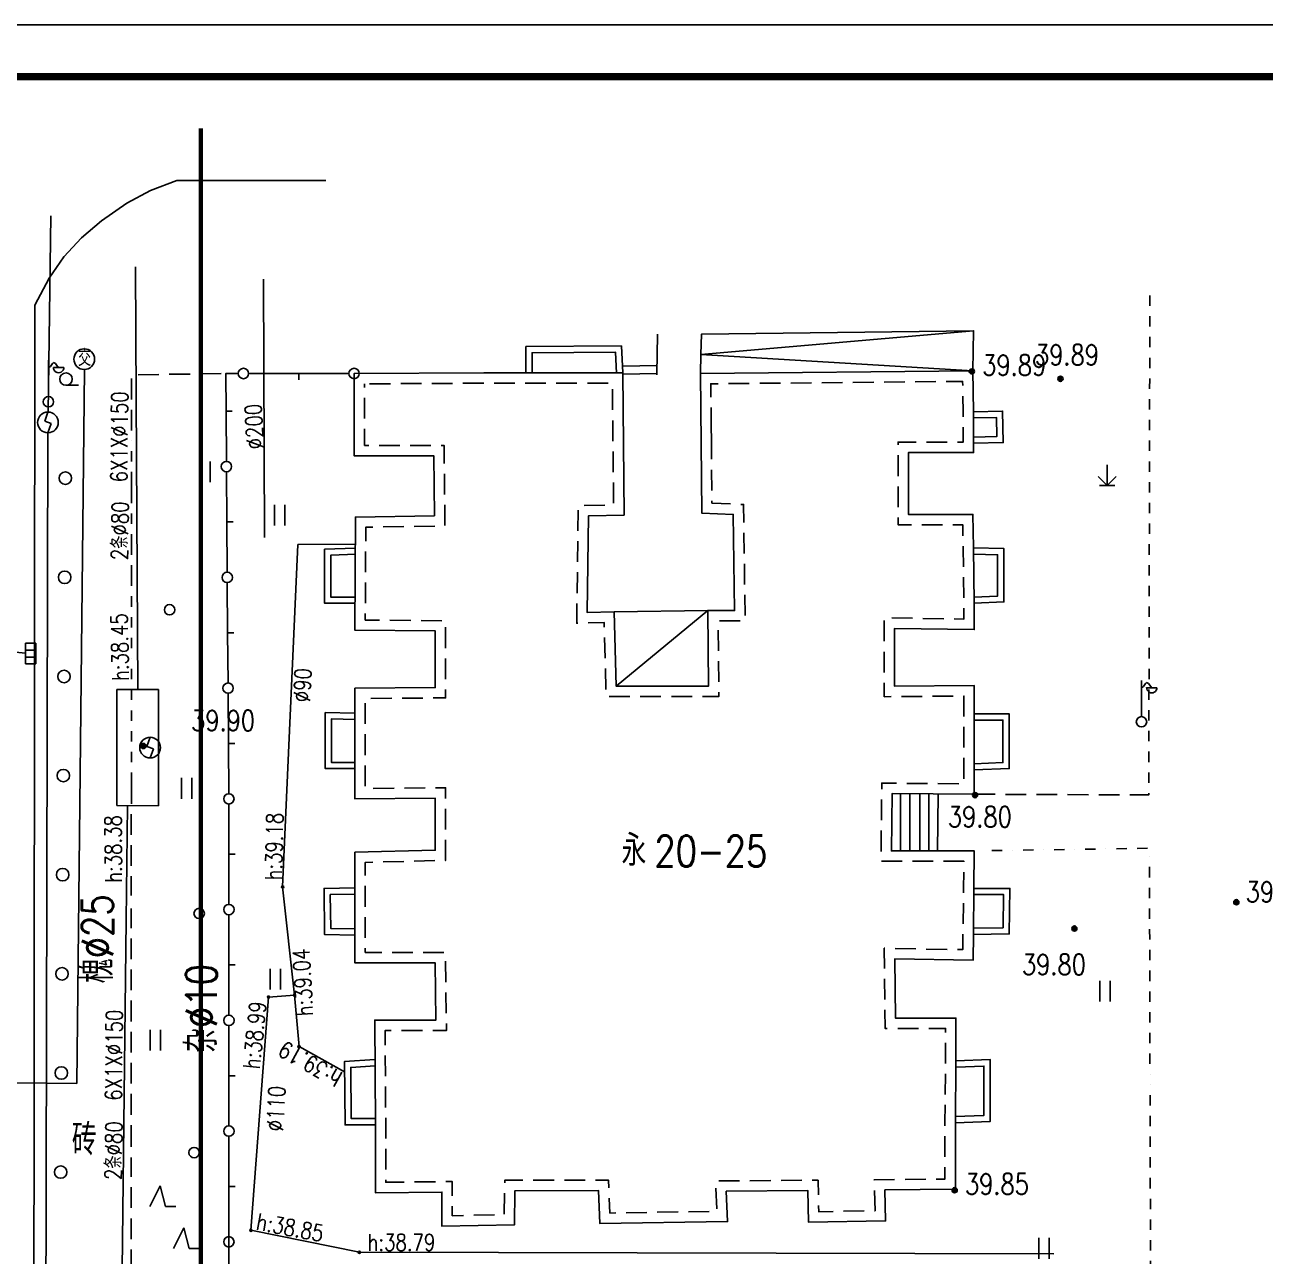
# Model space of a CAD drawing. Header units: inches. Extents: x 505347 to 508499, y 312634 to 313316.
# Drawn here: x 505909.9 to 505969.8, y 312899 to 312958.4 of the extents above; entities that cross this region are included whole.
import ezdxf
from ezdxf.enums import TextEntityAlignment as Align
from ezdxf.lldxf.tags import DXFTag

# ---------------------------------------------------------------- set-up
doc = ezdxf.new("R2010")
doc.units = ezdxf.units.IN
doc.header["$LTSCALE"] = 0.5
doc.header["$MEASUREMENT"] = 0
doc.linetypes.add('XX11', pattern=[2, 1, -1])
for name, color, linetype in [('BJ02', 7, 'Continuous'), ('BJ03', 7, 'Continuous'), ('BJ04', 7, 'Continuous'), ('BJ08', 7, 'Continuous'), ('BJ09', 7, 'Continuous'), ('BJ10', 7, 'Continuous'), ('公安交通井', 163, 'Continuous'), ('公安交通管线', 163, 'Continuous'), ('污水注记', 247, 'Continuous'), ('污水管线', 247, 'Continuous'), ('照明井', 193, 'Continuous'), ('照明管线', 193, 'Continuous'), ('燃气注记', 6, 'Continuous'), ('燃气管线', 6, 'Continuous'), ('燃气高程表', 6, 'Continuous'), ('电力井', 1, 'Continuous'), ('电力注记', 1, 'Continuous'), ('电力管线', 1, 'Continuous'), ('电力高程表', 1, 'Continuous'), ('道路红线', 1, 'Continuous'), ('雨水管线', 34, 'Continuous'), ('雨蓖子', 34, 'Continuous')]:
    doc.layers.add(name, color=color, linetype=linetype)
doc.styles.add('HZ', font='simplex.shx', dxfattribs={"bigfont": 'hztxt'})
doc.styles.get("Standard").update_dxf_attribs({"font": 'txt.shx', "bigfont": 'hztxt.shx'})
tags = doc.linetypes.add('DL', pattern='A,15,-4.925,[130,ltypeshp.shx,S=0.5,R=330,X=-0.15,Y=0.433],0,[130,ltypeshp.shx,S=0.4,R=90,X=0,Y=0],-0.15,[130,ltypeshp.shx,S=0.5,R=150,X=0,Y=-0.433],-4.925,15', length=40).pattern_tags.tags
tags[32:33] = [DXFTag(74, 4), DXFTag(75, 0), DXFTag(340, '0'), DXFTag(46, 1.0), DXFTag(50, 0.0), DXFTag(44, 0.0), DXFTag(45, 0.0)]
tags[30:31] = [DXFTag(74, 4), DXFTag(75, 0), DXFTag(340, '0'), DXFTag(46, 1.0), DXFTag(50, 0.0), DXFTag(44, 0.0), DXFTag(45, 0.0)]
tags[4:5] = [DXFTag(74, 4), DXFTag(75, 0), DXFTag(340, '0'), DXFTag(46, 1.0), DXFTag(50, 0.0), DXFTag(44, 0.0), DXFTag(45, 0.0)]
doc.linetypes.add('TRQD', pattern='A,15,[130,ltypeshp.shx,S=0.6,R=0,X=0,Y=0],-5,[130,ltypeshp.shx,S=0.6,R=0,X=0,Y=0],15', length=35)

# ---------------------------------------------------------------- blocks, each defined once
blk = doc.blocks.new('B552')
for p, q in [((0.984668, 0.518566), (-1.015332, 0.518566)), ((-1.015332, 0.518566), (-1.015332, -0.481434)), ((0.984668, -0.481434), (0.984668, 0.518566)), ((-1.015332, -0.481434), (0.984668, -0.481434))]:
    blk.add_line(p, q)
at = {"linetype": 'Continuous'}
for p, q in [((-0.348666, -0.481434), (-0.348666, 0.518566)), ((0.318001, -0.481434), (0.318001, 0.518566))]:
    blk.add_line(p, q, dxfattribs=at)
blk = doc.blocks.new('9373')
for p, q in [((-1.5, 0), (-0.5, 2)), ((-0.5, 2), (0, 0)), ((0, 0), (1, 0))]:
    blk.add_line(p, q)
blk = doc.blocks.new('953')
for p, q in [((0, 2), (0, 0)), ((0, 0), (-0.87, 0.87)), ((-0.75, 0), (0.75, 0)), ((0.87, 0.87), (0, 0))]:
    blk.add_line(p, q)
blk = doc.blocks.new('35211')
for p, q in [((0, 0.5), (0, 4)), ((0.19, 3.39), (0.39, 3.69)), ((0.39, 3.69), (0.49, 3.79)), ((0.49, 3.79), (0.69, 3.69)), ((0.69, 3.69), (0.89, 3.39)), ((0, 3.29), (0.19, 3.39)), ((0.49, 3.29), (1.49, 3.29)), ((0.89, 3.39), (0.99, 3.29))]:
    blk.add_line(p, q)
blk.add_circle((0, 0), 0.5)
blk.add_arc((0.99, 3.29), 0.5, 179, 0)
blk = doc.blocks.new('BC112')
for p, q in [((-0.49, -0.99), (-0.49, 1.01)), ((0.51, -0.99), (0.51, 1.01))]:
    blk.add_line(p, q)
blk = doc.blocks.new('B8211')
blk.add_hatch(color=256).paths.add_polyline_path([(0.25, 0, 1), (-0.25, 0, 1)])
blk.add_circle((0, 0), 0.25)
blk = doc.blocks.new('831')
for radius in [0.25, 0.15, 0.05]:
    blk.add_circle((0, 0), radius)
blk = doc.blocks.new('JT')
at = {"layer": '公安交通井'}
blk.add_circle((0, 0), 0.5, dxfattribs=at)
at = {"layer": '公安交通井', "width": 0.8}
blk.add_text('交', height=0.8, dxfattribs=at).set_placement((-0.304, -0.335, -50.185))
blk = doc.blocks.new('B547')
at = {"linetype": 'Continuous'}
for p, q in [((0, 1), (-0.31427, 0.111111)), ((-0.31427, 0.111111), (0.31427, -0.111111)), ((0, -1), (0.31427, -0.111111))]:
    blk.add_line(p, q, dxfattribs=at)
blk.add_circle((0, 0), 1)
blk = doc.blocks.new('53214')
blk.add_circle((0, 0), 0.1)
for tag in ['路号', '线号', '点号']:
    blk.add_attdef(tag, (0, 0), '', height=0.00001)
blk = doc.blocks.new('111111')
for p, q in [((518331.076, 303651.061), (518751.076, 303651.061)), ((518751.076, 303651.061), (518331.076, 303651.061))]:
    blk.add_line(p, q)
at = {"const_width": 0.35}
blk.add_lwpolyline([(518343.576, 303648.561), (518748.576, 303648.561), (518748.576, 303505.111), (518343.576, 303505.111)], close=True, dxfattribs=at)

msp = doc.modelspace()

# ---------------------------------------------------------------- linework, layer by layer
at = {"color": 1, "const_width": 0.2, "elevation": 82.3}
msp.add_lwpolyline([(505918.439, 312953.399), (505918.439, 312890.584), (506228.318, 312890.622)], dxfattribs=at)
at = {"layer": 'BJ02', "linetype": 'Continuous'}
for p, q in [((505938.223, 312955.833, 41.36), (505938.223, 312955.899, 41.36)), ((505925.833, 312941.581, 82.3), (505925.833, 312941.581, 82.3)), ((505938.378, 312930.085, 82.3), (505938.378, 312930.085, 82.3))]:
    msp.add_line(p, q, dxfattribs=at)
at = {"layer": 'BJ02', "linetype": 'Continuous', "elevation": 82.3, "flags": 128}
for points in [[(505940.438, 312941.517), (505940.438, 312941.581), (505940.47, 312943.423), (505940.47, 312943.486)], [(505955.678, 312941.708), (505955.71, 312943.645), (505942.597, 312943.486), (505942.565, 312942.502), (505942.534, 312941.581)], [(505955.71, 312943.645), (505942.565, 312942.502), (505955.678, 312941.708)], [(505938.787, 312941.613), (505938.723, 312942.915), (505934.12, 312942.883), (505934.12, 312941.613)], [(505938.487, 312941.598), (505938.437, 312942.613), (505934.42, 312942.585), (505934.42, 312941.613)], [(505919.655, 312939.761), (505919.642, 312941.581), (505920.241, 312941.582)], [(505920.741, 312941.581), (505925.583, 312941.581)], [(505923.162, 312941.581), (505923.162, 312941.281)], [(505938.787, 312941.93), (505940.438, 312941.962)], [(505938.787, 312941.549), (505940.438, 312941.581)], [(505926.333, 312941.084), (505926.333, 312940.908)], [(505926.583, 312941.085), (505927.583, 312941.09)], [(505928.083, 312941.093), (505929.083, 312941.098)], [(505929.583, 312941.1), (505930.583, 312941.105)], [(505931.083, 312941.108), (505932.083, 312941.113)], [(505932.583, 312941.113), (505933.583, 312941.113)], [(505934.083, 312941.113), (505935.083, 312941.113)], [(505935.583, 312941.113), (505936.583, 312941.113)], [(505937.083, 312941.113), (505938.083, 312941.113)], [(505943.395, 312941.089), (505943.039, 312941.086), (505943.045, 312940.443)], [(505943.895, 312941.094), (505944.895, 312941.104)], [(505945.395, 312941.109), (505946.395, 312941.118)], [(505946.895, 312941.123), (505947.895, 312941.133)], [(505948.395, 312941.138), (505949.395, 312941.147)], [(505949.895, 312941.152), (505950.895, 312941.162)], [(505951.395, 312941.167), (505952.395, 312941.176)], [(505952.895, 312941.181), (505953.895, 312941.191)], [(505955.19, 312940.995), (505955.186, 312941.203), (505954.395, 312941.196)], [(505926.334, 312939.408), (505926.334, 312940.408)], [(505938.295, 312940.822), (505938.304, 312939.822)], [(505955.211, 312939.495), (505955.211, 312939.735), (505955.198, 312940.495)], [(505919.655, 312939.761), (505919.955, 312939.763)], [(505919.655, 312939.761), (505919.673, 312937.34)], [(505943.05, 312939.943), (505943.075, 312937.443)], [(505955.711, 312938.215), (505957.14, 312938.246), (505957.108, 312939.771), (505955.711, 312939.739)], [(505938.309, 312939.322), (505938.319, 312938.322)], [(505955.704, 312938.515), (505956.834, 312938.539), (505956.814, 312939.464), (505955.718, 312939.439)], [(505926.334, 312938.908), (505926.335, 312938.111), (505926.538, 312938.111)], [(505954.936, 312938.27), (505955.211, 312938.27), (505955.211, 312938.995)], [(505928.038, 312938.111), (505927.038, 312938.111)], [(505929.538, 312938.111), (505928.538, 312938.111)], [(505930.038, 312938.111), (505930.17, 312938.111), (505930.18, 312937.243)], [(505952.068, 312938.138), (505952.068, 312938.27), (505952.936, 312938.27)], [(505954.436, 312938.27), (505953.436, 312938.27)], [(505938.323, 312937.822), (505938.333, 312936.822)], [(505952.068, 312937.638), (505952.068, 312936.638)], [(505919.677, 312936.84), (505919.695, 312934.42)], [(505930.197, 312935.743), (505930.186, 312936.743)], [(505943.089, 312935.943), (505943.079, 312936.943)], [(505938.338, 312936.322), (505938.348, 312935.322)], [(505952.069, 312936.138), (505952.069, 312935.138)], [(505930.214, 312934.244), (505930.203, 312935.243)], [(505936.643, 312934.993), (505936.629, 312933.993)], [(505937.927, 312935.236), (505936.927, 312935.217)], [(505943.094, 312935.443), (505943.095, 312935.329), (505943.98, 312935.291)], [(505944.48, 312935.27), (505944.617, 312935.265), (505944.629, 312934.402)], [(505919.695, 312934.42), (505919.995, 312934.422)], [(505919.695, 312934.42), (505919.713, 312931.999)], [(505952.716, 312934.285), (505952.069, 312934.285), (505952.069, 312934.638)], [(505926.729, 312934.172), (505926.396, 312934.166), (505926.393, 312933.499)], [(505927.229, 312934.18), (505928.229, 312934.196)], [(505928.729, 312934.205), (505929.729, 312934.221)], [(505944.65, 312932.902), (505944.636, 312933.902)], [(505953.216, 312934.285), (505954.216, 312934.285)], [(505955.201, 312933.76), (505955.191, 312934.285), (505954.716, 312934.285)], [(505925.9, 312933.165), (505924.407, 312933.102), (505924.408, 312930.498), (505925.869, 312930.498)], [(505936.623, 312933.493), (505936.609, 312932.493)], [(505955.224, 312932.26), (505955.213, 312933.158), (505955.211, 312933.26)], [(505955.745, 312930.498), (505957.174, 312930.562), (505957.173, 312933.134), (505955.713, 312933.166)], [(505925.913, 312932.865), (505924.707, 312932.814), (505924.708, 312930.798), (505925.869, 312930.798)], [(505926.384, 312931.999), (505926.39, 312932.999)], [(505955.732, 312930.798), (505956.874, 312930.849), (505956.873, 312932.841), (505955.706, 312932.866)], [(505936.603, 312931.993), (505936.589, 312930.994)], [(505944.671, 312931.403), (505944.657, 312932.402)], [(505919.716, 312931.499), (505919.734, 312929.079)], [(505926.376, 312930.499), (505926.382, 312931.499)], [(505955.23, 312931.76), (505955.242, 312930.76)], [(505944.693, 312929.903), (505944.678, 312930.903)], [(505936.617, 312929.542), (505936.57, 312929.54), (505936.583, 312930.494)], [(505954.769, 312929.744), (505955.246, 312929.736), (505955.245, 312930.26)], [(505926.373, 312929.999), (505926.372, 312929.691), (505927.063, 312929.685)], [(505928.563, 312929.673), (505927.563, 312929.681)], [(505930.063, 312929.661), (505929.063, 312929.669)], [(505937.898, 312929.348), (505937.892, 312929.573), (505937.117, 312929.554)], [(505943.45, 312929.649), (505944.45, 312929.649)], [(505951.404, 312929.665), (505951.404, 312928.665)], [(505952.77, 312929.777), (505951.77, 312929.793)], [(505954.27, 312929.752), (505953.27, 312929.769)], [(505919.734, 312929.079), (505920.034, 312929.081)], [(505919.734, 312929.079), (505919.752, 312926.658)], [(505930.243, 312928.34), (505930.243, 312929.34)], [(505943.405, 312928.207), (505943.396, 312929.207)], [(505937.911, 312928.848), (505937.938, 312927.849)], [(505930.243, 312926.84), (505930.243, 312927.84)], [(505951.404, 312928.165), (505951.405, 312927.165)], [(505937.952, 312927.349), (505937.979, 312926.349)], [(505943.418, 312926.707), (505943.409, 312927.707)], [(505951.733, 312925.996), (505951.405, 312925.993), (505951.405, 312926.665)], [(505919.756, 312926.158), (505919.774, 312923.738)], [(505930.243, 312926.34), (505930.243, 312925.937), (505929.646, 312925.932)], [(505938.135, 312925.996), (505939.135, 312925.996)], [(505939.635, 312925.996), (505940.635, 312925.996)], [(505941.135, 312925.997), (505942.135, 312925.997)], [(505943.423, 312926.207), (505943.425, 312925.997), (505942.635, 312925.997)], [(505952.233, 312926), (505953.233, 312926.008)], [(505953.733, 312926.012), (505954.733, 312926.021)], [(505955.247, 312925.039), (505955.247, 312926.025), (505955.232, 312926.025)], [(505926.371, 312924.681), (505926.37, 312925.681)], [(505926.646, 312925.907), (505927.646, 312925.916)], [(505928.146, 312925.92), (505929.146, 312925.928)], [(505925.87, 312925.194), (505924.442, 312925.226), (505924.442, 312922.526), (505925.871, 312922.526)], [(505925.863, 312924.894), (505924.742, 312924.919), (505924.742, 312922.826), (505925.871, 312922.826)], [(505955.737, 312922.764), (505957.131, 312922.817), (505957.13, 312924.863), (505955.747, 312924.863)], [(505955.748, 312922.464), (505957.431, 312922.528), (505957.43, 312925.163), (505955.747, 312925.163)], [(505926.371, 312923.181), (505926.371, 312924.181)], [(505955.247, 312924.539), (505955.248, 312923.539)], [(505919.774, 312923.738), (505920.074, 312923.74)], [(505919.774, 312923.738), (505919.791, 312921.317)], [(505955.248, 312922.039), (505955.248, 312923.039)], [(505926.372, 312921.681), (505926.371, 312922.681)], [(505951.282, 312921.534), (505951.286, 312921.825), (505951.994, 312921.819)], [(505953.494, 312921.807), (505952.494, 312921.815)], [(505954.994, 312921.795), (505953.994, 312921.803)], [(505927.76, 312921.581), (505926.76, 312921.572)], [(505929.26, 312921.593), (505928.26, 312921.585)], [(505929.76, 312921.597), (505930.245, 312921.601), (505930.245, 312921.086)], [(505952.192, 312921.321), (505952.193, 312918.558)], [(505952.637, 312921.321), (505952.638, 312918.558)], [(505953.113, 312921.289), (505953.114, 312918.558)], [(505953.558, 312921.289), (505953.558, 312918.558)], [(505954.002, 312921.289), (505953.971, 312918.558)], [(505919.797, 312918.397), (505919.798, 312920.463), (505919.795, 312920.817)], [(505930.246, 312919.586), (505930.245, 312920.586)], [(505951.277, 312921.034), (505951.266, 312920.034)], [(505951.26, 312919.534), (505951.249, 312918.534)], [(505930.246, 312919.086), (505930.246, 312918.1), (505930.232, 312918.1)], [(505919.797, 312918.397), (505919.797, 312915.976)], [(505919.797, 312918.397), (505920.097, 312918.396)], [(505926.733, 312918.014), (505926.372, 312918.005), (505926.372, 312917.366)], [(505927.233, 312918.026), (505928.232, 312918.051)], [(505928.732, 312918.063), (505929.732, 312918.088)], [(505951.267, 312918.058), (505952.267, 312918.058)], [(505952.767, 312918.058), (505953.767, 312918.058)], [(505955.243, 312918.034), (505955.243, 312918.058), (505954.267, 312918.058)], [(505955.225, 312916.534), (505955.228, 312916.754), (505955.237, 312917.534)], [(505925.873, 312916.778), (505924.381, 312916.746), (505924.413, 312914.523), (505925.874, 312914.491)], [(505925.879, 312916.478), (505924.685, 312916.452), (505924.709, 312914.817), (505925.881, 312914.791)], [(505926.373, 312915.866), (505926.373, 312916.866)], [(505955.682, 312914.825), (505957.137, 312914.852), (505957.16, 312916.448), (505955.718, 312916.448)], [(505955.687, 312914.525), (505957.433, 312914.557), (505957.464, 312916.748), (505955.718, 312916.748)], [(505955.22, 312916.034), (505955.208, 312915.034)], [(505919.797, 312915.476), (505919.796, 312913.055)], [(505926.374, 312914.366), (505926.373, 312915.366)], [(505954.932, 312913.8), (505955.193, 312913.795), (505955.202, 312914.531), (505955.202, 312914.534)], [(505926.374, 312913.866), (505926.374, 312913.658), (505927.166, 312913.658)], [(505928.666, 312913.658), (505927.666, 312913.658)], [(505930.166, 312913.658), (505929.166, 312913.658)], [(505951.414, 312912.888), (505951.403, 312913.859), (505951.432, 312913.858)], [(505952.932, 312913.833), (505951.932, 312913.85)], [(505954.432, 312913.808), (505953.432, 312913.825)], [(505919.796, 312913.055), (505919.795, 312910.635)], [(505919.796, 312913.055), (505920.096, 312913.055)], [(505930.259, 312912.234), (505930.247, 312913.234)], [(505951.42, 312912.388), (505951.432, 312911.388)], [(505930.276, 312910.735), (505930.265, 312911.735)], [(505951.552, 312909.992), (505951.448, 312909.992), (505951.437, 312910.888)], [(505919.795, 312910.135), (505919.795, 312907.714)], [(505927.625, 312909.895), (505927.331, 312909.895), (505927.336, 312909.189)], [(505928.125, 312909.895), (505929.125, 312909.895)], [(505930.282, 312910.235), (505930.286, 312909.895), (505929.625, 312909.895)], [(505952.052, 312909.992), (505953.052, 312909.992)], [(505954.363, 312909.803), (505954.363, 312909.992), (505953.552, 312909.992)], [(505954.362, 312908.303), (505954.363, 312908.431), (505954.363, 312909.303)], [(505927.346, 312907.689), (505927.339, 312908.689)], [(505926.828, 312908.489), (505925.368, 312908.394), (505925.4, 312905.345), (505926.861, 312905.345)], [(505926.847, 312908.19), (505925.671, 312908.113), (505925.697, 312905.645), (505926.861, 312905.645)], [(505954.822, 312905.743), (505956.215, 312905.796), (505956.214, 312908.18), (505954.875, 312908.128)], [(505954.833, 312905.443), (505956.515, 312905.507), (505956.514, 312908.492), (505954.863, 312908.428)], [(505919.795, 312907.714), (505919.794, 312905.294)], [(505919.795, 312907.714), (505920.095, 312907.714)], [(505954.357, 312907.803), (505954.347, 312906.803)], [(505927.355, 312906.189), (505927.349, 312907.189)], [(505954.333, 312905.304), (505954.333, 312905.445), (505954.342, 312906.304)], [(505927.359, 312905.689), (505927.361, 312905.347), (505927.361, 312904.689)], [(505919.792, 312897.032), (505919.794, 312904.794)], [(505954.333, 312904.804), (505954.334, 312903.804)], [(505927.362, 312903.189), (505927.361, 312904.189)], [(505953.906, 312902.727), (505954.334, 312902.731), (505954.334, 312903.304)], [(505927.362, 312902.689), (505927.362, 312902.579), (505928.252, 312902.588)], [(505933.1, 312902.543), (505933.102, 312902.67), (505933.975, 312902.67)], [(505935.475, 312902.67), (505934.475, 312902.67)], [(505936.975, 312902.671), (505935.975, 312902.671)], [(505937.475, 312902.671), (505938.105, 312902.671), (505938.12, 312902.301)], [(505944.426, 312902.645), (505943.426, 312902.637)], [(505945.926, 312902.657), (505944.926, 312902.649)], [(505947.426, 312902.67), (505946.426, 312902.661)], [(505947.926, 312902.674), (505948.212, 312902.676), (505948.227, 312901.962)], [(505950.925, 312902.681), (505950.925, 312902.699), (505951.906, 312902.708)], [(505953.406, 312902.723), (505952.406, 312902.713)], [(505919.793, 312902.373), (505920.093, 312902.373)], [(505929.751, 312902.603), (505928.752, 312902.593)], [(505930.251, 312902.608), (505930.569, 312902.611), (505930.569, 312901.929)], [(505933.091, 312902.043), (505933.072, 312901.043)], [(505943.278, 312902.299), (505943.321, 312901.3)], [(505950.937, 312901.202), (505950.958, 312901.202), (505950.936, 312902.181)], [(505930.569, 312901.429), (505930.569, 312900.964), (505931.105, 312900.974)], [(505938.14, 312901.802), (505938.169, 312901.091), (505938.457, 312901.095)], [(505948.237, 312901.462), (505948.243, 312901.156), (505948.937, 312901.167)], [(505932.604, 312901.002), (505931.604, 312900.983)], [(505939.957, 312901.118), (505938.957, 312901.103)], [(505941.457, 312901.142), (505940.457, 312901.126)], [(505942.957, 312901.165), (505941.957, 312901.15)], [(505950.437, 312901.193), (505949.437, 312901.176)]]:
    msp.add_lwpolyline(points, dxfattribs=at)
at = {"layer": 'BJ02', "linetype": 'Continuous', "elevation": 82.3}
msp.add_lwpolyline([(505942.887, 312930.149), (505944.189, 312930.149), (505944.124, 312934.785), (505942.6, 312934.849), (505942.534, 312941.581), (505955.678, 312941.708), (505955.711, 312939.739), (505955.711, 312937.77), (505952.568, 312937.77), (505952.569, 312934.785), (505955.681, 312934.785), (505955.713, 312933.166), (505955.745, 312930.498), (505955.746, 312929.228), (505951.904, 312929.291), (505951.905, 312926.497), (505955.747, 312926.529), (505955.747, 312925.163), (505955.748, 312922.464), (505955.748, 312921.289), (505951.78, 312921.321), (505951.749, 312918.558), (505955.749, 312918.558), (505955.728, 312916.748), (505955.702, 312914.525), (505955.687, 312913.287), (505951.909, 312913.35), (505951.942, 312910.492), (505954.863, 312910.492), (505954.863, 312908.428), (505954.833, 312905.443), (505954.834, 312902.236), (505951.436, 312902.204), (505951.469, 312900.711), (505947.754, 312900.647), (505947.722, 312902.172), (505943.785, 312902.14), (505943.849, 312900.679), (505937.689, 312900.583), (505937.625, 312902.171), (505933.593, 312902.17), (505933.562, 312900.519), (505930.069, 312900.455), (505930.069, 312902.106), (505926.862, 312902.074), (505926.861, 312905.345), (505926.828, 312910.395), (505929.78, 312910.395), (505929.748, 312913.158), (505925.874, 312913.158), (505925.872, 312918.493), (505929.746, 312918.588), (505929.745, 312921.097), (505925.872, 312921.065), (505925.87, 312926.401), (505929.743, 312926.433), (505929.743, 312929.164), (505925.869, 312929.195), (505925.899, 312934.658), (505929.709, 312934.721), (505929.676, 312937.611), (505925.835, 312937.611), (505925.833, 312941.581), (505932.088, 312941.613), (505938.787, 312941.613), (505938.853, 312934.753), (505937.139, 312934.721), (505937.077, 312930.053), (505938.378, 312930.085)], dxfattribs=at)
msp.add_lwpolyline([(505938.378, 312930.085), (505942.887, 312930.149), (505942.92, 312926.497), (505938.475, 312926.496)], close=True, dxfattribs=at)
at = {"layer": 'BJ02', "elevation": 82.3}
msp.add_lwpolyline([(505942.887, 312930.149), (505938.475, 312926.496)], dxfattribs=at)
at = {"layer": 'BJ02', "linetype": 'Continuous'}
for centre in [(505920.491, 312941.581, 82.3), (505925.833, 312941.581, 82.3), (505919.675, 312937.09, 82.3), (505919.714, 312931.749, 82.3), (505919.754, 312926.408, 82.3), (505919.793, 312921.067, 82.3), (505919.797, 312915.726, 82.3), (505919.795, 312910.385, 82.3), (505919.794, 312905.044, 82.3), (505919.793, 312899.703, 82.3)]:
    msp.add_circle(centre, 0.25, dxfattribs=at)
at = {"layer": 'BJ04', "linetype": 'Continuous', "elevation": 82.3, "flags": 128}
for points in [[(505924.467, 312950.887), (505919.766, 312950.887), (505917.29, 312950.887), (505916.02, 312950.41), (505914.863, 312949.8), (505913.642, 312948.943), (505912.68, 312948.117), (505911.829, 312947.211), (505911.829, 312947.211), (505911.12, 312946.177), (505910.44, 312944.875), (505910.389, 312892.8)], [(505915.418, 312941.523), (505916.418, 312941.537)], [(505916.918, 312941.544), (505917.918, 312941.557)], [(505918.418, 312941.564), (505919.418, 312941.578)], [(505915.099, 312940.335), (505915.1, 312941.335)], [(505915.098, 312938.835), (505915.099, 312939.835)], [(505915.096, 312935.835), (505915.097, 312936.835)], [(505915.095, 312932.835), (505915.095, 312933.835)], [(505915.094, 312931.335), (505915.094, 312932.335)], [(505915.088, 312920.835), (505915.088, 312921.835)], [(505955.748, 312921.289), (505956.748, 312921.286)], [(505957.248, 312921.284), (505958.248, 312921.28)], [(505958.748, 312921.278), (505959.748, 312921.275)], [(505960.248, 312921.273), (505961.248, 312921.269)], [(505961.748, 312921.267), (505962.748, 312921.264)], [(505964.162, 312921.344), (505964.162, 312921.258), (505963.248, 312921.262)], [(505915.087, 312919.335), (505915.087, 312920.335)], [(505915.086, 312917.835), (505915.087, 312918.835)], [(505915.085, 312916.406), (505915.086, 312917.335)], [(505915.084, 312914.835), (505915.085, 312915.785)], [(505915.083, 312913.335), (505915.084, 312914.335)], [(505915.082, 312911.835), (505915.083, 312912.835)], [(505915.082, 312910.335), (505915.082, 312911.335)], [(505915.081, 312908.835), (505915.081, 312909.835)], [(505915.08, 312907.335), (505915.08, 312908.335)], [(505915.079, 312905.835), (505915.08, 312906.835)], [(505915.078, 312904.284), (505915.079, 312905.335)], [(505915.077, 312902.835), (505915.078, 312903.774)], [(505915.076, 312901.335), (505915.077, 312902.335)], [(505915.075, 312899.835), (505915.076, 312900.835)], [(505915.075, 312898.335), (505915.075, 312899.335)]]:
    msp.add_lwpolyline(points, dxfattribs=at)
at = {"layer": 'BJ04', "linetype": 'XX11', "elevation": 82.3, "flags": 128}
for points in [[(505964.17, 312924.844), (505964.216, 312945.344)], [(505915.096, 312934.335), (505915.098, 312938.335)], [(505915.092, 312928.335), (505915.094, 312930.835)], [(505915.088, 312921.835), (505915.092, 312927.835)], [(505964.163, 312921.844), (505964.169, 312924.344)], [(505957.099, 312918.579), (505956.1, 312918.564)], [(505958.599, 312918.602), (505957.599, 312918.586)], [(505960.099, 312918.624), (505959.099, 312918.609)], [(505961.599, 312918.647), (505960.599, 312918.632)], [(505963.099, 312918.67), (505962.099, 312918.655)], [(505963.599, 312918.677), (505964.195, 312918.686), (505964.196, 312918.282)], [(505964.197, 312917.782), (505964.223, 312907.782)], [(505964.267, 312891.282), (505964.225, 312907.282)]]:
    msp.add_lwpolyline(points, dxfattribs=at)
at = {"layer": 'BJ09', "linetype": 'Continuous', "elevation": 82.3, "flags": 128}
msp.add_lwpolyline([(505911.933, 312941.018), (505912.533, 312941.018)], dxfattribs=at)
at = {"layer": 'BJ09', "linetype": 'Continuous'}
for centre, radius in [((505911.938, 312941.313, 82.3), 0.3), ((505911.906, 312936.532, 82.3), 0.3), ((505911.873, 312931.751, 82.3), 0.3), ((505916.933, 312930.19, 82.3), 0.25), ((505911.841, 312926.97, 82.3), 0.3), ((505911.809, 312922.189, 82.3), 0.3), ((505911.777, 312917.409, 82.3), 0.3), ((505918.36, 312915.54, 82.3), 0.25), ((505911.744, 312912.628, 82.3), 0.3), ((505911.712, 312907.847, 82.3), 0.3), ((505918.112, 312904.004, 82.3), 0.25), ((505911.68, 312903.066, 82.3), 0.3)]:
    msp.add_circle(centre, radius, dxfattribs=at)
at = {"layer": '公安交通管线', "linetype": 'Continuous', "flags": 128}
for points, elevation in [([(505912.824, 312941.754), (505912.458, 312907.337)], 122.18), ([(505894.639, 312907.527), (505912.458, 312907.337)], 121.92)]:
    msp.add_lwpolyline(points, dxfattribs=dict(at, elevation=elevation))
at = {"layer": '污水管线', "elevation": 82.3, "flags": 128}
msp.add_lwpolyline([(505921.455, 312946.129), (505921.519, 312933.676)], dxfattribs=at)
at = {"layer": '照明管线', "elevation": 82.3, "flags": 128}
for points in [[(505911.071, 312939.722), (505911.2, 312949.18)], [(505910.958, 312895.405), (505911.063, 312938.722)]]:
    msp.add_lwpolyline(points, dxfattribs=at)
at = {"layer": '燃气管线', "linetype": 'TRQD', "ltscale": 0.5}
for p, q in [((505922.386, 312916.818, 82.3), (505923.122, 312933.336, 82.3)), ((505923.122, 312933.336, 82.3), (505925.911, 312933.343, 82.3)), ((505922.956, 312911.598, 82.3), (505922.386, 312916.818, 82.3)), ((505921.706, 312911.508, 82.3), (505922.956, 312911.598, 82.3)), ((505922.956, 312911.598, 82.3), (505923.176, 312909.118, 82.3)), ((505920.856, 312900.258, 82.3), (505921.706, 312911.508, 82.3)), ((505923.176, 312909.118, 82.3), (505925.368, 312907.904, 82.3)), ((505926.086, 312899.198, 82.3), (505920.856, 312900.258, 82.3)), ((505959.585, 312899.121, 82.3), (505926.086, 312899.198, 82.3))]:
    msp.add_line(p, q, dxfattribs=at)
for p in [(505922.386, 312916.818, 82.3), (505922.956, 312911.598, 82.3), (505921.706, 312911.508, 82.3), (505923.176, 312909.118, 82.3), (505920.856, 312900.258, 82.3), (505926.086, 312899.198, 82.3)]:
    msp.add_point(p, dxfattribs=at)
at = {"layer": '电力管线', "linetype": 'DL', "flags": 128}
for points, elevation in [([(505915.287, 312946.728), (505915.321, 312940.379)], 122.25), ([(505915.321, 312940.379), (505915.394, 312926.339)], 122.25), ([(505914.394, 312926.339), (505914.391, 312920.739)], 122.2), ([(505916.394, 312926.338), (505914.394, 312926.339)], 122.2), ([(505916.394, 312926.338), (505916.391, 312920.738)], 122.2), ([(505916.391, 312920.738), (505914.391, 312920.739)], 122.2), ([(505914.902, 312920.739), (505914.84, 312915.216)], 122.2), ([(505914.84, 312915.216), (505914.632, 312896.977)], 122.2)]:
    msp.add_lwpolyline(points, dxfattribs=dict(at, elevation=elevation))
at = {"layer": '道路红线'}
msp.add_line((505918.439, 312953.399, 82.3), (505918.439, 312890.584, 82.3), dxfattribs=at)
at = {"layer": '雨水管线', "elevation": 121.86, "flags": 128}
msp.add_lwpolyline([(505904.273, 312928.649), (505909.984, 312928.09)], dxfattribs=at)

# ---------------------------------------------------------------- block references
msp.add_blockref('111111', (-12497.139, 9307.337, 82.3))
at = {"layer": 'BJ03', "linetype": 'Continuous', "xscale": 0.5, "yscale": 0.5, "zscale": 0.5}
for p in [(505911.088, 312940.222, 82.3), (505963.812, 312924.783, 82.3)]:
    msp.add_blockref('35211', p, dxfattribs=at)
at = {"layer": 'BJ08', "linetype": 'Continuous', "xscale": 0.5, "yscale": 0.5, "zscale": 0.5}
for name, p in [('B8211', (505955.63, 312941.683, 122.19)), ('831', (505959.901, 312941.327, 122.19)), ('B8211', (505915.674, 312923.618, 122.2)), ('B8211', (505955.784, 312921.248, 122.1)), ('831', (505968.387, 312916.082, 121.96)), ('831', (505960.576, 312914.812, 122.1)), ('B8211', (505954.798, 312902.193, 122.15))]:
    msp.add_blockref(name, p, dxfattribs=at)
at = {"layer": 'BJ09', "linetype": 'Continuous', "xscale": 0.5, "yscale": 0.5, "zscale": 0.5}
for name, p in [('BC112', (505918.63, 312936.83, 82.3)), ('953', (505962.157, 312936.182, 82.3)), ('BC112', (505922.239, 312934.748, 82.3)), ('BC112', (505917.747, 312921.571, 82.3)), ('BC112', (505922.027, 312912.361, 82.3)), ('BC112', (505962.05, 312911.792, 82.3)), ('BC112', (505916.244, 312909.43, 82.3)), ('9373', (505916.734, 312901.406, 82.3)), ('9373', (505917.877, 312899.374, 82.3)), ('BC112', (505959.111, 312899.385, 82.3))]:
    msp.add_blockref(name, p, dxfattribs=at)
at = {"layer": '公安交通井'}
msp.add_blockref('JT', (505912.817, 312942.273, 82.3), dxfattribs=at)
at = {"layer": '照明井', "xscale": 0.5, "yscale": 0.5, "zscale": 0.5}
msp.add_blockref('B547', (505911.065, 312939.222, 122.086), dxfattribs=at)
at = {"layer": '燃气高程表'}
ref = msp.add_blockref('53214', (505922.386, 312916.818, 82.3), dxfattribs=dict(at, xscale=0.5, yscale=0.5, zscale=0.5))
ref.add_attrib('路号', '97-5008', (505922.386, 312916.818, 53296.3), dxfattribs={"layer": '0', "height": 0.000005})
ref.add_attrib('线号', '1', (505922.386, 312916.818, 53296.3), dxfattribs={"layer": '0', "height": 0.000005})
ref.add_attrib('点号', '19', (505922.386, 312916.818, 53296.3), dxfattribs={"layer": '0', "height": 0.000005})
ref = msp.add_blockref('53214', (505922.956, 312911.598, 82.3), dxfattribs=dict(at, xscale=0.5, yscale=0.5, zscale=0.5))
ref.add_attrib('路号', '97-5008', (505922.956, 312911.598, 53296.3), dxfattribs={"layer": '0', "height": 0.000005})
ref.add_attrib('线号', '1', (505922.956, 312911.598, 53296.3), dxfattribs={"layer": '0', "height": 0.000005})
ref.add_attrib('点号', '19', (505922.956, 312911.598, 53296.3), dxfattribs={"layer": '0', "height": 0.000005})
ref = msp.add_blockref('53214', (505921.706, 312911.508, 82.3), dxfattribs=dict(at, xscale=0.5, yscale=0.5, zscale=0.5))
ref.add_attrib('路号', '97-5008', (505921.706, 312911.508, 53296.3), dxfattribs={"layer": '0', "height": 0.000005})
ref.add_attrib('线号', '1', (505921.706, 312911.508, 53296.3), dxfattribs={"layer": '0', "height": 0.000005})
ref.add_attrib('点号', '19', (505921.706, 312911.508, 53296.3), dxfattribs={"layer": '0', "height": 0.000005})
ref = msp.add_blockref('53214', (505923.176, 312909.118, 82.3), dxfattribs=dict(at, xscale=0.5, yscale=0.5, zscale=0.5))
ref.add_attrib('路号', '97-5008', (505923.176, 312909.118, 53296.3), dxfattribs={"layer": '0', "height": 0.000005})
ref.add_attrib('线号', '1', (505923.176, 312909.118, 53296.3), dxfattribs={"layer": '0', "height": 0.000005})
ref.add_attrib('点号', '19', (505923.176, 312909.118, 53296.3), dxfattribs={"layer": '0', "height": 0.000005})
ref = msp.add_blockref('53214', (505920.856, 312900.258, 82.3), dxfattribs=dict(at, xscale=0.5, yscale=0.5, zscale=0.5))
ref.add_attrib('路号', '97-5008', (505920.856, 312900.258, 53296.3), dxfattribs={"layer": '0', "height": 0.000005})
ref.add_attrib('线号', '1', (505920.856, 312900.258, 53296.3), dxfattribs={"layer": '0', "height": 0.000005})
ref.add_attrib('点号', '19', (505920.856, 312900.258, 53296.3), dxfattribs={"layer": '0', "height": 0.000005})
ref = msp.add_blockref('53214', (505926.086, 312899.198, 82.3), dxfattribs=dict(at, xscale=0.5, yscale=0.5, zscale=0.5))
ref.add_attrib('路号', '97-5008', (505926.086, 312899.198, 53296.3), dxfattribs={"layer": '0', "height": 0.000005})
ref.add_attrib('线号', '1', (505926.086, 312899.198, 53296.3), dxfattribs={"layer": '0', "height": 0.000005})
ref.add_attrib('点号', '19', (505926.086, 312899.198, 53296.3), dxfattribs={"layer": '0', "height": 0.000005})
at = {"layer": '电力井', "xscale": 0.5, "yscale": 0.5, "zscale": 0.5}
msp.add_blockref('B547', (505915.993, 312923.539, 122.2), dxfattribs=at)
at = {"layer": '雨蓖子', "xscale": 0.5, "yscale": 0.5, "zscale": 0.5, "rotation": 270}
msp.add_blockref('B552', (505910.226, 312928.066, 121.821), dxfattribs=at)

# ---------------------------------------------------------------- texts
at = {"layer": 'BJ08', "linetype": 'Continuous', "width": 0.8}
for s, p in [('39.89', (505958.675, 312941.978, 82.3)), ('39.66', (505968.837, 312916.082, 82.3)), ('39.80', (505958.047, 312912.578, 82.3))]:
    msp.add_text(s, height=1, dxfattribs=at).set_placement(p)
at = {"layer": 'BJ08', "linetype": 'Continuous', "style": 'HZ', "width": 0.8}
for s, p in [('39.89', (505956.13, 312941.483, 122.19)), ('39.90', (505917.97, 312924.342, 122.2)), ('39.80', (505954.472, 312919.705, 122.1)), ('39.85', (505955.298, 312901.993, 122.15))]:
    msp.add_text(s, height=1, dxfattribs=at).set_placement(p)
at = {"layer": 'BJ10', "linetype": 'Continuous', "style": 'HZ', "width": 0.8}
for s, p in [('永', (505938.728, 312917.835, 82.3)), ('20-25', (505940.315, 312917.797, 82.3)), ('砖', (505912.216, 312903.882, 82.3))]:
    msp.add_text(s, height=1.5, dxfattribs=at).set_placement(p)
for s, p in [('槐%%c25', (505914.207, 312912.177, 82.3)), ('杂%%c10', (505919.218, 312908.815, 82.3))]:
    msp.add_text(s, height=1.5, rotation=90, dxfattribs=at).set_placement(p)
at = {"layer": '污水注记', "style": 'HZ', "width": 0.8}
msp.add_text('%%c200', height=0.8, rotation=93.0522, dxfattribs=at).set_placement((505921.471, 312937.945, 82.3))
at = {"layer": '燃气注记', "linetype": 'TRQD', "ltscale": 0.5, "style": 'HZ', "width": 0.8}
for s, p in [('%%c90', (505923.34, 312926.552, 82.3)), ('%%c110', (505922.064, 312906.13, 82.3))]:
    msp.add_text(s, height=0.8, rotation=87.36444, dxfattribs=at).set_placement(p, align=Align.MIDDLE)
at = {"layer": '燃气高程表', "style": 'HZ', "width": 0.8}
for s, rotation, p in [('h:39.18', 88.71791, (505922.342, 312917.126, 82.3)), ('h:39.04', 93.36467, (505923.856, 312910.606, 82.3)), ('h:38.99', 84.28001, (505921.274, 312908.007, 82.3)), ('h:39.19', 150.88288, (505925.337, 312907.839, 82.3)), ('h:38.85', 349.3527, (505921.068, 312900.302, 82.3))]:
    msp.add_text(s, height=0.8, rotation=rotation, dxfattribs=at).set_placement(p)
msp.add_text('h:38.79', height=0.8, dxfattribs=at).set_placement((505926.485, 312899.274, 82.3))
at = {"layer": '电力注记', "style": 'HZ', "width": 0.8}
for s, rotation, p in [('6X1X%%c150', 89.40201, (505914.885, 312936.329, 82.3)), ('2条%%c80', 88.98343, (505914.908, 312932.571, 122.2)), ('6X1X%%c150', 89.40201, (505914.625, 312906.508, 82.3)), ('2条%%c80', 88.98343, (505914.604, 312902.677, 122.2))]:
    msp.add_text(s, height=0.8, rotation=rotation, dxfattribs=at).set_placement(p)
at = {"layer": '电力高程表', "style": 'HZ', "width": 0.8}
for s, rotation, p in [('h:38.45', 91.28515, (505914.969, 312926.761, 42.35)), ('h:38.38', 90.52151, (505914.634, 312917.021, 82.3))]:
    msp.add_text(s, height=0.8, rotation=rotation, dxfattribs=at).set_placement(p)

doc.saveas('drawing.dxf')
